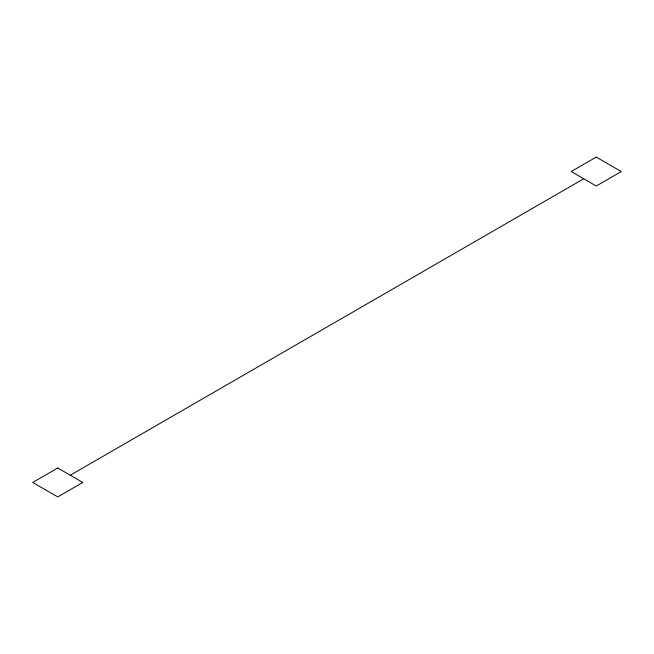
<?xml version="1.0" encoding="UTF-8"?>
<svg xmlns="http://www.w3.org/2000/svg" width="654" height="654" viewBox="0 0 654 654"><rect width="100%" height="100%" fill="white"/><g stroke="black" fill="none" stroke-linecap="round" stroke-linejoin="round"><path stroke-width="0.98" d="M70.272 475.221L583.728 178.779M57.748 467.994L32.7 482.456L57.748 496.909L82.796 482.456L57.748 467.994M596.252 157.091L571.204 171.544L596.252 186.006L621.3 171.544L596.252 157.091"/></g></svg>
